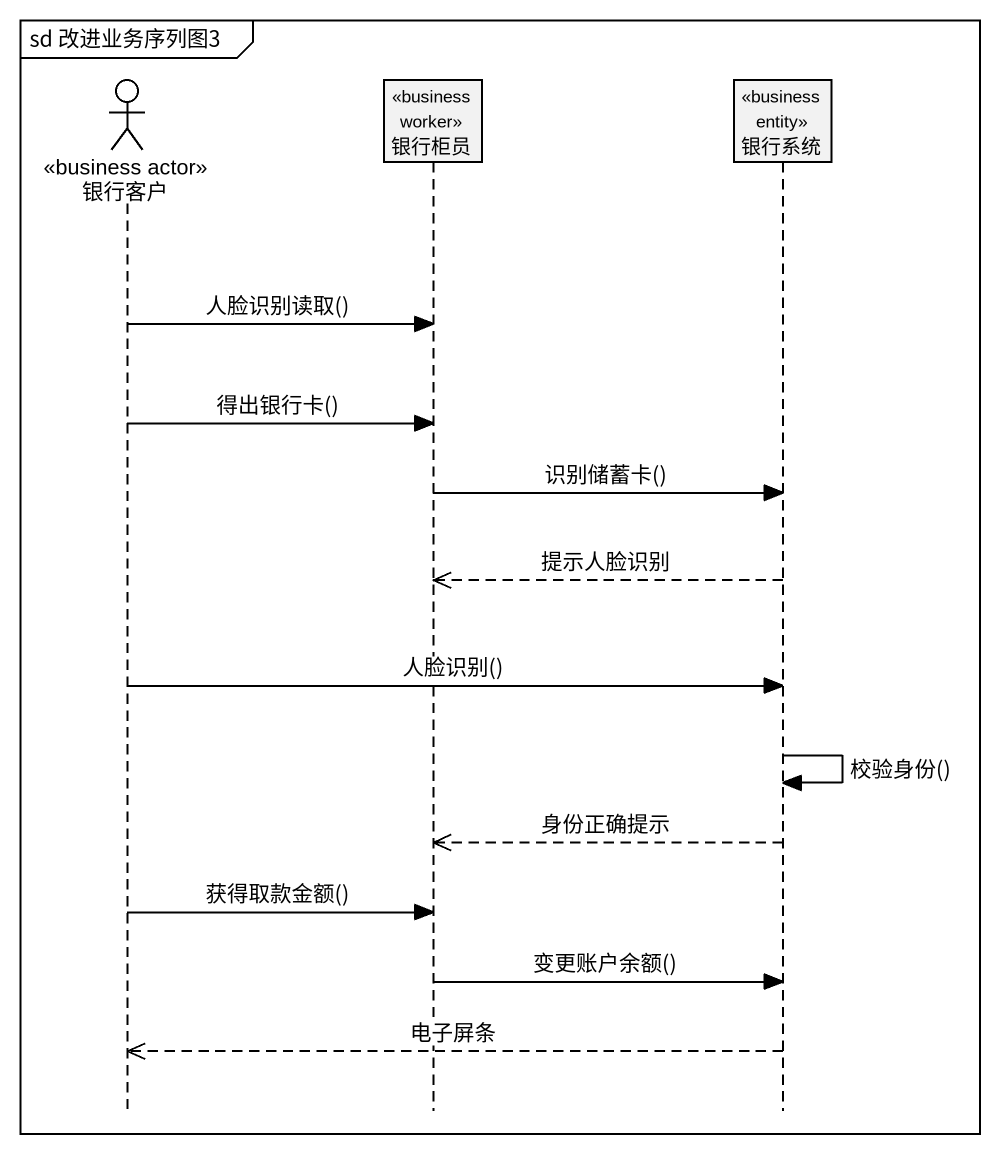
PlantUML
@startuml
mainframe sd 改进业务序列图3
hide footbox
actor 银行客户 <<business actor>>
participant 银行柜员 <<business worker>>
participant 银行系统 <<business entity>>

银行客户 -> 银行柜员 : 人脸识别读取()
银行客户 -> 银行柜员 : 得出银行卡()
银行柜员 -> 银行系统 : 识别储蓄卡()
银行系统 -->> 银行柜员 : 提示人脸识别
银行客户 -> 银行系统 : 人脸识别()
银行系统 -> 银行系统 : 校验身份()
银行系统 -->> 银行柜员 : 身份正确提示
银行客户 -> 银行柜员 : 获得取款金额()
银行柜员 -> 银行系统 : 变更账户余额()
银行系统 -->> 银行客户 : 电子屏条
@enduml
